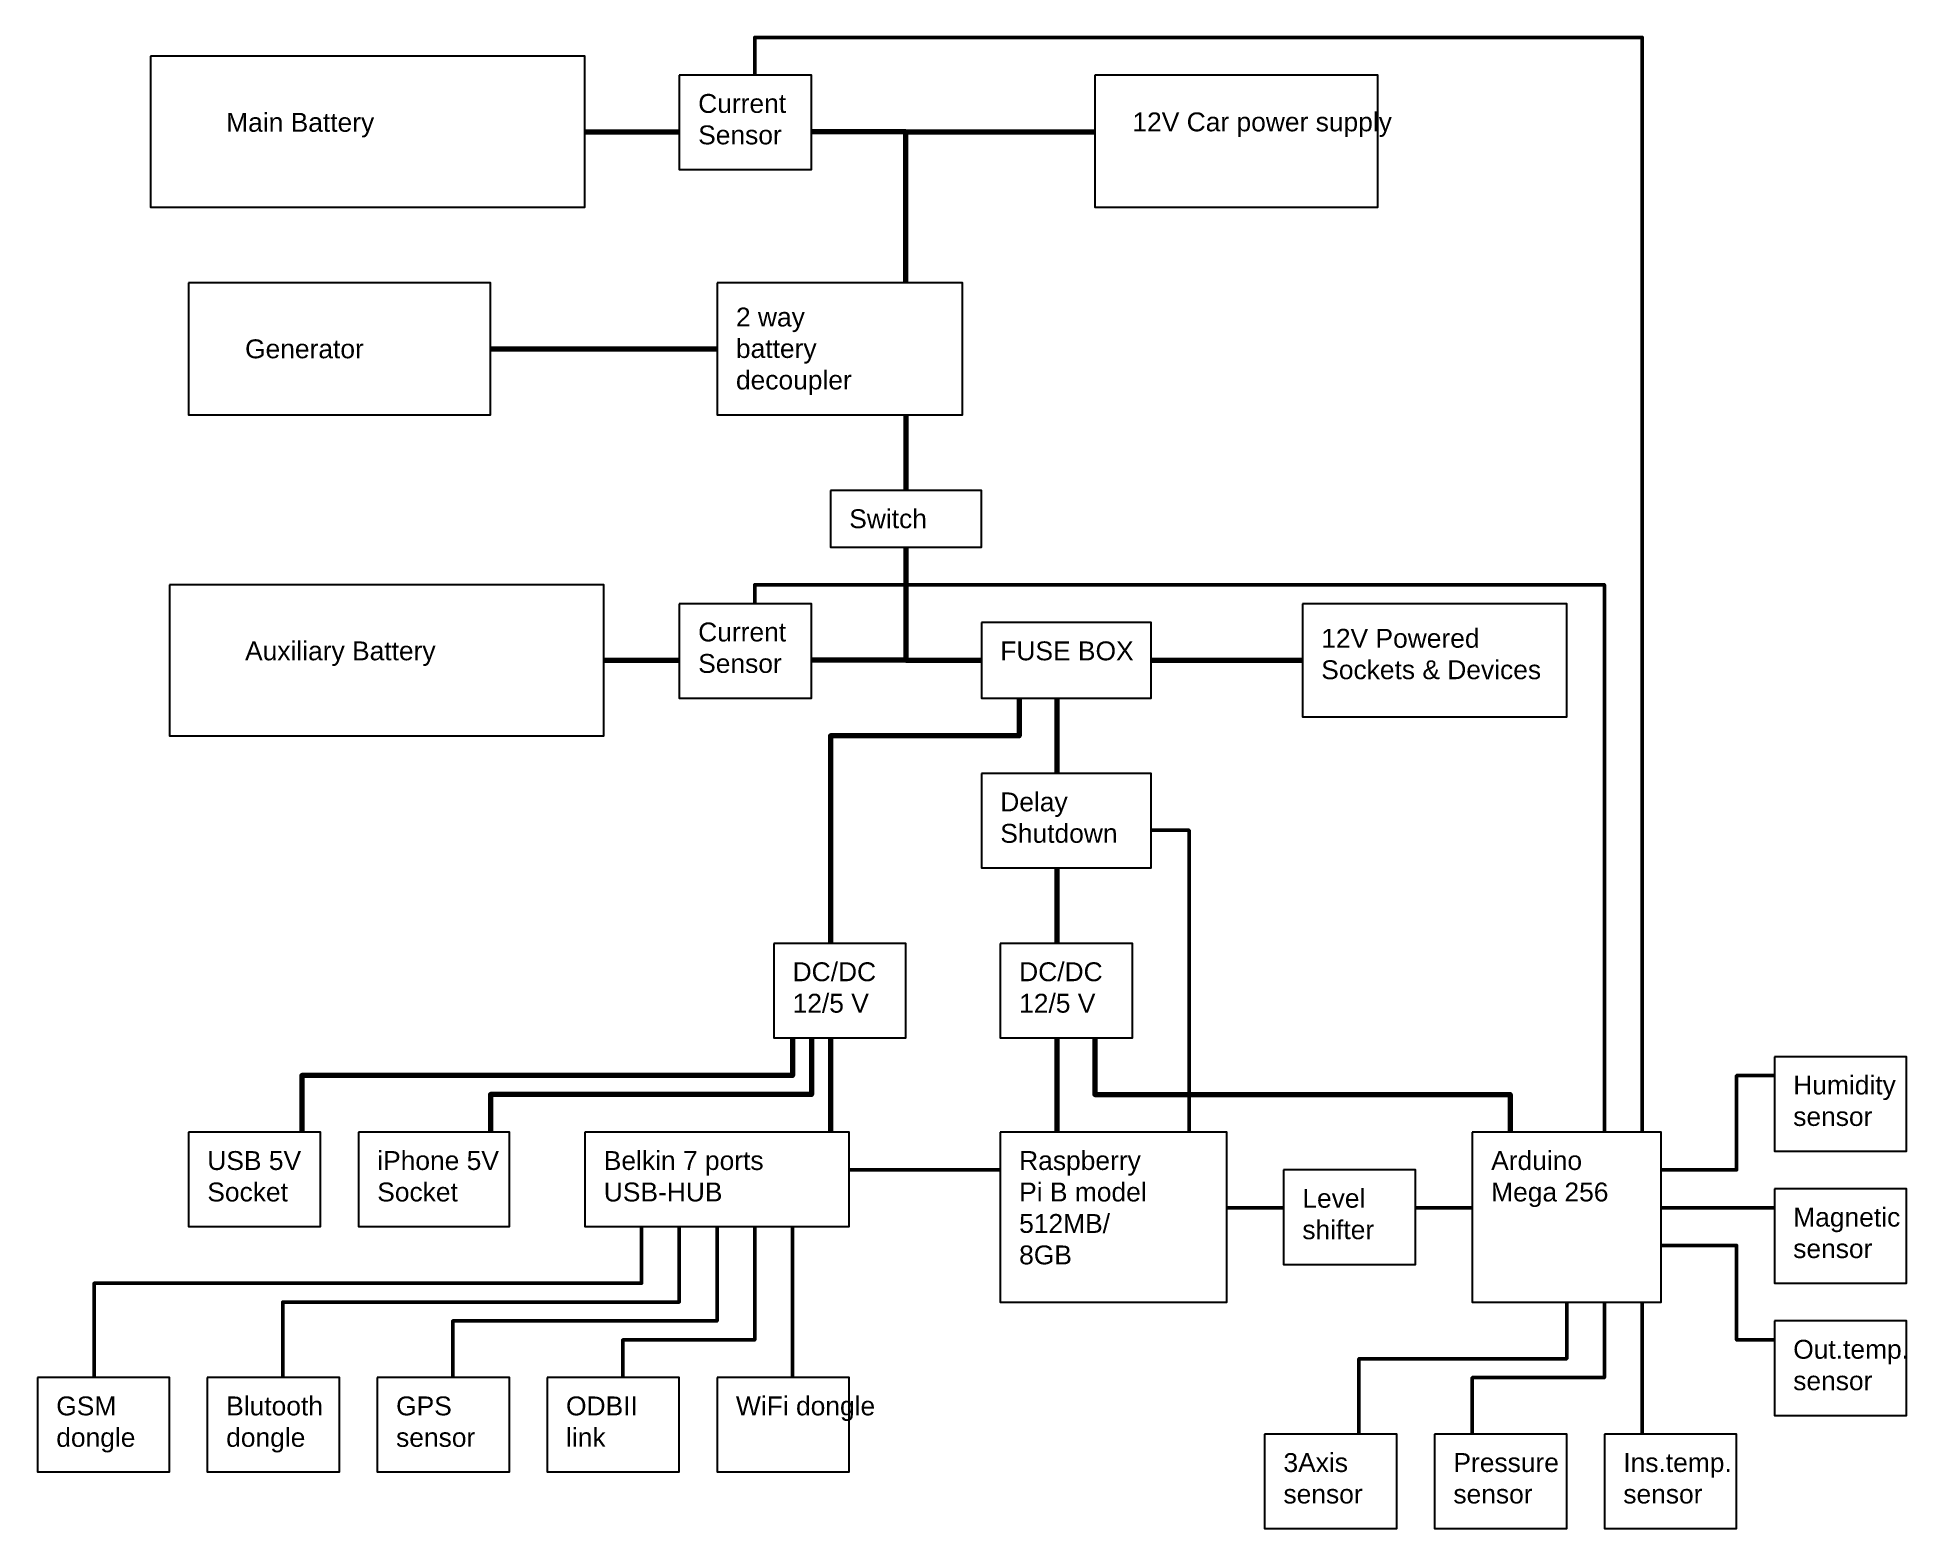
# Model space of a CAD drawing. Header units: millimetres. Extents: x 14 to 113, y 174 to 253.
import ezdxf

# ---------------------------------------------------------------- set-up
doc = ezdxf.new("R2010")
doc.units = ezdxf.units.MM
doc.styles.get("Standard").update_dxf_attribs({"font": 'arial.ttf'})

msp = doc.modelspace()

# ---------------------------------------------------------------- linework, layer by layer
at = {"color": 5, "lineweight": 50}
for points in [[(99, 195), (99, 253), (52, 253), (52, 251)], [(97, 195), (97, 224), (52, 224), (52, 223)], [(100, 193), (104, 193), (104, 198), (106, 198)], [(100, 191), (106, 191)], [(100, 189), (104, 189), (104, 184), (106, 184)], [(84, 179), (84, 183), (95, 183), (95, 186)], [(90, 179), (90, 182), (97, 182), (97, 186)], [(99, 179), (99, 186)]]:
    msp.add_lwpolyline(points, dxfattribs=at)
for points in [[(20, 252), (20, 244), (43, 244), (43, 252)], [(48, 251), (48, 246), (55, 246), (55, 251)], [(70, 251), (70, 244), (85, 244), (85, 251)], [(22, 240), (22, 233), (38, 233), (38, 240)], [(50, 240), (50, 233), (63, 233), (63, 240)], [(56, 229), (56, 226), (64, 226), (64, 229)], [(21, 224), (21, 216), (44, 216), (44, 224)], [(48, 223), (48, 218), (55, 218), (55, 223)], [(81, 223), (81, 217), (95, 217), (95, 223)], [(64, 222), (64, 218), (73, 218), (73, 222)], [(64, 214), (64, 209), (73, 209), (73, 214)], [(53, 205), (53, 200), (60, 200), (60, 205)], [(65, 205), (65, 200), (72, 200), (72, 205)], [(106, 199), (106, 194), (113, 194), (113, 199)], [(22, 195), (22, 190), (29, 190), (29, 195)], [(31, 195), (31, 190), (39, 190), (39, 195)], [(43, 195), (43, 190), (57, 190), (57, 195)], [(65, 195), (65, 186), (77, 186), (77, 195)], [(90, 195), (90, 186), (100, 186), (100, 195)], [(80, 193), (80, 188), (87, 188), (87, 193)], [(106, 192), (106, 187), (113, 187), (113, 192)], [(106, 185), (106, 180), (113, 180), (113, 185)], [(14, 182), (14, 177), (21, 177), (21, 182)], [(23, 182), (23, 177), (30, 177), (30, 182)], [(32, 182), (32, 177), (39, 177), (39, 182)], [(41, 182), (41, 177), (48, 177), (48, 182)], [(50, 182), (50, 177), (57, 177), (57, 182)], [(79, 179), (79, 174), (86, 174), (86, 179)], [(88, 179), (88, 174), (95, 174), (95, 179)], [(97, 179), (97, 174), (104, 174), (104, 179)]]:
    msp.add_lwpolyline(points, close=True)
at = {"color": 1, "lineweight": 90}
for points in [[(43, 248), (48, 248)], [(60, 240), (60, 248), (55, 248)], [(60, 248), (70, 248)], [(38, 236.5), (50, 236.5)], [(60, 233), (60, 229)], [(60, 226), (60, 220), (55, 220)], [(44, 220), (48, 220)], [(60, 220), (64, 220)], [(73, 220), (81, 220)], [(66, 218), (66, 216), (56, 216), (56, 205)], [(68, 218), (68, 214)], [(68, 209), (68, 205)]]:
    msp.add_lwpolyline(points, dxfattribs=at)
at = {"color": 2, "lineweight": 50}
msp.add_lwpolyline([(73, 211), (75, 211), (75, 195)], dxfattribs=at)
at = {"color": 6, "lineweight": 90}
for points in [[(54, 200), (54, 198), (28, 198), (28, 195)], [(55, 200), (55, 197), (38, 197), (38, 195)], [(56, 200), (56, 195)], [(68, 200), (68, 195)], [(70, 200), (70, 197), (92, 197), (92, 195)]]:
    msp.add_lwpolyline(points, dxfattribs=at)
at = {"color": 3, "lineweight": 50}
for points in [[(65, 193), (57, 193)], [(46, 190), (46, 187), (17, 187), (17, 182)], [(48, 190), (48, 186), (27, 186), (27, 182)], [(50, 190), (50, 185), (36, 185), (36, 182)], [(52, 190), (52, 184), (45, 184), (45, 182)], [(54, 182), (54, 190)]]:
    msp.add_lwpolyline(points, dxfattribs=at)
at = {"color": 4, "lineweight": 50}
for points in [[(77, 191), (80, 191)], [(87, 191), (90, 191)]]:
    msp.add_lwpolyline(points, dxfattribs=at)

# ---------------------------------------------------------------- texts
for s, p in [('Main Battery', (24, 248)), ('Generator', (25, 236)), ('Switch', (57, 227)), ('Auxiliary Battery', (25, 220)), ('FUSE BOX', (65, 220))]:
    msp.add_text(s, height=1).set_placement(p)
at = {"char_height": 1, "attachment_point": 1}
for s, insert, width in [('{Current Sensor}', (49, 250), 7), ('{12V Car power supply }', (72, 249.022), 13), ('{2 way battery decoupler}', (51, 238.684), 7), ('{Current Sensor}', (49, 222), 7), ('{12V Powered Sockets & Devices}', (82, 221.667), 13), ('{Delay Shutdown}', (65, 213), 7), ('{DC/DC 12/5 V}', (54, 204), 7), ('{DC/DC 12/5 V}', (66, 204), 7), ('{Humidity sensor}', (107, 198), 7), ('{iPhone 5V Socket}', (32, 194), 7), ('{Belkin 7 ports USB-HUB}', (44, 194), 12), ('{Raspberry Pi B model 512MB/ 8GB}', (66, 194), 7), ('{Arduino Mega 256}', (91, 194), 7), ('{USB 5V Socket}', (23, 194), 7), ('{Level shifter}', (81, 192), 7), ('{Magnetic sensor}', (107, 191), 7), ('{Out.temp. sensor}', (107, 184), 7), ('{GSM dongle}', (15, 181), 7), ('{Blutooth\\Pdongle}', (24, 181), 7), ('{GPS sensor}', (33, 181), 7), ('{ODBII \\Plink}', (42, 181), 7), ('{WiFi dongle}', (51, 181), 7), ('{3Axis sensor}', (80, 178), 7), ('{Pressure sensor}', (89, 178), 7), ('{Ins.temp. sensor}', (98, 178), 7)]:
    msp.add_mtext(s, dxfattribs=dict(at, insert=insert, width=width))

doc.saveas('drawing.dxf')
